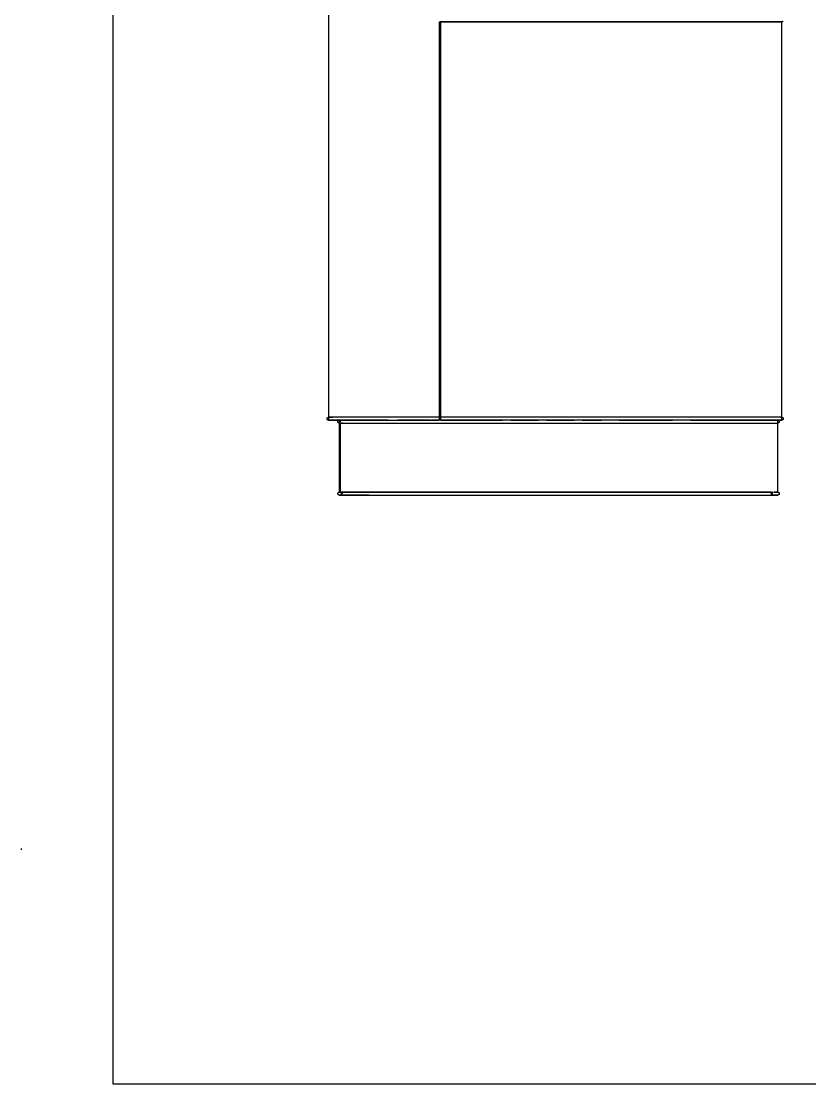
# Model space of a CAD drawing. Header units: metres. Extents: x -658 to -58, y -713 to -118.
# Drawn here: x -92.695 to -90.973, y -144.782 to -142.464 of the extents above; entities that cross this region are included whole.
import ezdxf

# ---------------------------------------------------------------- set-up
doc = ezdxf.new("R2010")
doc.units = ezdxf.units.M
doc.header["$LTSCALE"] = 100
doc.layers.add('plan', color=8, linetype='Continuous')

# ---------------------------------------------------------------- blocks, each defined once
blk = doc.blocks.new('Boxplay_Two_Seat_Settee_Sofa__-_HighTower_13286 - Boxplay_Two_Seat_Settee_Sofa__-_HighTower_13286-V113-الدور الارضي')
for p, q in [((-0.8402, 0.454), (-0.8431, 0.454)), ((-0.8431, 0.4488), (-0.8431, 0.454)), ((-0.8431, 0.454), (-0.8431, 0.454)), ((-0.8431, 0.4468), (-0.8431, 0.454)), ((-0.8431, 0.3237), (-0.8431, 0.4488)), ((0.3431, 0.454), (-0.8399, 0.454)), ((-0.8367, 0.454), (-0.8367, 0.4446)), ((-1.0065, 0.4304), (-1.0065, 0.4304)), ((-1.0033, 0.4227), (-1.0033, 0.4273)), ((-1.0033, 0.4273), (-1.0033, 0.4241)), ((-1.0004, 0.4276), (-0.8488, 0.4276)), ((-0.8466, 0.4305), (-1.0002, 0.4305)), ((-1.0001, 0.4304), (-1.0001, 0.4227)), ((-1.0001, 0.4238), (-1.0001, 0.4284)), ((-1.0001, 0.4229), (-1.0001, -0.5114)), ((-0.8494, 0.4304), (-0.8494, 0.4304)), ((-0.8469, 0.4276), (-0.8453, 0.4276)), ((-0.8431, 0.4305), (-0.8463, 0.4305)), ((-0.8431, 0.4304), (-0.8431, 0.4282)), ((-1.0065, 0.3652), (-1.0065, 0.2479)), ((-0.8431, 0.251), (-0.8431, 0.3028)), ((-0.8431, 0.2446), (-0.8431, 0.251)), ((-0.8431, 0.2312), (-0.8431, 0.2446)), ((-1.0065, 0.2088), (-1.0065, 0.1517)), ((-0.8431, 0.2233), (-0.8431, 0.229)), ((-0.8401, 0.2098), (-0.8431, 0.2098)), ((-0.8431, 0.2087), (-0.8431, 0.0744)), ((0.0263, 0.2127), (-0.8408, 0.2127)), ((0.0263, 0.2098), (-0.8399, 0.2098)), ((-0.8367, 0.2096), (-0.8367, 0.2098)), ((-0.8367, 0.2088), (-0.8367, 0.2096)), ((-0.8367, 0.2088), (-0.8367, 0.2096)), ((-0.8367, 0.2085), (-0.8367, 0.2088)), ((-0.8367, 0.2085), (-0.8367, 0.2088)), ((0.0263, 0.2098), (0.0263, 0.2098)), ((0.0263, 0.2041), (0.0263, 0.2098)), ((0.0263, -0.5224), (0.0263, 0.2041)), ((-1.0065, 0.1338), (-1.0065, 0.0737)), ((-0.8431, 0.0558), (-0.8431, -0.0038)), ((-1.0065, 0.0349), (-1.0065, -0.0637)), ((-0.8431, -0.0222), (-0.8431, -0.0819)), ((-1.0065, -0.1027), (-1.0065, -0.1447)), ((-0.8431, -0.0997), (-0.8431, -0.1416)), ((-1.0065, -0.1632), (-1.0065, -0.2972)), ((-0.8431, -0.1806), (-0.8431, -0.2972)), ((-1.0065, -0.3362), (-1.0065, -0.511)), ((-0.8431, -0.3364), (-0.8431, -0.5128)), ((-1.0033, -0.5157), (-1.0033, -0.5112)), ((-1.0033, -0.5122), (-1.0033, -0.5157)), ((-1.0033, -0.5157), (-1.0033, -0.5157)), ((-1.0001, -0.5189), (-1.0001, -0.5258)), ((-1.0001, -0.5267), (-0.8431, -0.5267)), ((-0.8431, -0.5128), (-0.8431, -0.5188)), ((-0.8431, -0.5188), (-0.8431, -0.5258)), ((-0.8431, -0.5282), (-0.8431, -0.5252)), ((-0.8431, -0.5347), (-0.8431, -0.5282)), ((0.0263, -0.5282), (0.0263, -0.5224)), ((0.0263, -0.5347), (0.0263, -0.5282)), ((-0.8431, -0.5355), (0.0263, -0.5355))]:
    blk.add_line(p, q)
at = {"flags": 128}
for points in [[(-0.8431, 0.454), (-0.8431, 0.4541), (-0.8431, 0.4542), (-0.8431, 0.4544), (-0.843, 0.4545), (-0.843, 0.4546), (-0.843, 0.4547), (-0.8429, 0.4549), (-0.8429, 0.455), (-0.8429, 0.4551), (-0.8428, 0.4552), (-0.8428, 0.4553), (-0.8427, 0.4555), (-0.8427, 0.4556), (-0.8426, 0.4557), (-0.8425, 0.4558), (-0.8424, 0.4559), (-0.8424, 0.456), (-0.8423, 0.4561), (-0.8422, 0.4562), (-0.8421, 0.4563), (-0.842, 0.4564), (-0.8419, 0.4564), (-0.8418, 0.4565), (-0.8417, 0.4566), (-0.8416, 0.4567), (-0.8415, 0.4567), (-0.8414, 0.4568), (-0.8413, 0.4568), (-0.8412, 0.4569), (-0.841, 0.4569), (-0.8409, 0.457), (-0.8408, 0.457), (-0.8407, 0.4571), (-0.8406, 0.4571), (-0.8404, 0.4571), (-0.8403, 0.4571), (-0.8402, 0.4572), (-0.8401, 0.4572), (-0.8399, 0.4572), (-0.8399, 0.4572)], [(-0.8431, 0.454), (-0.8431, 0.454), (-0.8431, 0.454), (-0.8431, 0.4539), (-0.8431, 0.4539), (-0.8431, 0.4539), (-0.8431, 0.4538), (-0.8431, 0.4537), (-0.8431, 0.4537), (-0.8431, 0.4536), (-0.8431, 0.4535), (-0.8431, 0.4534), (-0.8431, 0.4533), (-0.8431, 0.4531), (-0.8431, 0.453), (-0.8431, 0.4529), (-0.8431, 0.4527), (-0.8431, 0.4526), (-0.8431, 0.4524), (-0.8431, 0.4522), (-0.8431, 0.4521), (-0.8431, 0.4519), (-0.8431, 0.4517), (-0.8431, 0.4515), (-0.8431, 0.4513), (-0.8431, 0.4511), (-0.8431, 0.4509), (-0.8431, 0.4506), (-0.8431, 0.4504), (-0.8431, 0.4502), (-0.8431, 0.4499), (-0.8431, 0.4497), (-0.8431, 0.4495), (-0.8431, 0.4492), (-0.8431, 0.449), (-0.8431, 0.4488)], [(-0.8431, 0.4488), (-0.8431, 0.4022), (-0.8431, 0.3552), (-0.8431, 0.308), (-0.8431, 0.2608), (-0.8431, 0.251)], [(-0.8399, 0.4572), (-0.8398, 0.4572), (-0.8396, 0.4572), (-0.8395, 0.4571), (-0.8394, 0.4571), (-0.8393, 0.4571), (-0.8391, 0.4571), (-0.839, 0.457), (-0.8389, 0.457), (-0.8388, 0.457), (-0.8387, 0.4569), (-0.8385, 0.4569), (-0.8384, 0.4568), (-0.8383, 0.4567), (-0.8382, 0.4567), (-0.8381, 0.4566), (-0.838, 0.4565), (-0.8379, 0.4565), (-0.8378, 0.4564), (-0.8377, 0.4563), (-0.8376, 0.4562), (-0.8375, 0.4561), (-0.8375, 0.456), (-0.8374, 0.4559), (-0.8373, 0.4558), (-0.8372, 0.4557), (-0.8372, 0.4556), (-0.8371, 0.4555), (-0.837, 0.4554), (-0.837, 0.4553), (-0.8369, 0.4551), (-0.8369, 0.455), (-0.8369, 0.4549), (-0.8368, 0.4548), (-0.8368, 0.4547), (-0.8368, 0.4545), (-0.8368, 0.4544), (-0.8367, 0.4543), (-0.8367, 0.4542), (-0.8367, 0.454), (-0.8367, 0.454)], [(-0.8367, 0.4488), (-0.8367, 0.4491), (-0.8367, 0.4493), (-0.8367, 0.4496), (-0.8367, 0.4498), (-0.8367, 0.45), (-0.8367, 0.4503), (-0.8367, 0.4505), (-0.8367, 0.4507), (-0.8367, 0.451), (-0.8367, 0.4512), (-0.8367, 0.4514), (-0.8367, 0.4516), (-0.8367, 0.4518), (-0.8367, 0.452), (-0.8367, 0.4521), (-0.8367, 0.4523), (-0.8367, 0.4525), (-0.8367, 0.4526), (-0.8367, 0.4528), (-0.8367, 0.4529), (-0.8367, 0.4531), (-0.8367, 0.4532), (-0.8367, 0.4533), (-0.8367, 0.4534), (-0.8367, 0.4535), (-0.8367, 0.4536), (-0.8367, 0.4537), (-0.8367, 0.4538), (-0.8367, 0.4538), (-0.8367, 0.4539), (-0.8367, 0.4539), (-0.8367, 0.454), (-0.8367, 0.454), (-0.8367, 0.454)], [(-0.8367, 0.454), (-0.8367, 0.454), (-0.8367, 0.454)], [(-0.8367, 0.251), (-0.8367, 0.2983), (-0.8367, 0.3455), (-0.8367, 0.3925), (-0.8367, 0.4392), (-0.8367, 0.4488)], [(-1.0065, 0.4304), (-1.0065, 0.4306), (-1.0065, 0.4307), (-1.0065, 0.4308), (-1.0064, 0.4309), (-1.0064, 0.4311), (-1.0064, 0.4312), (-1.0064, 0.4313), (-1.0063, 0.4314), (-1.0063, 0.4315), (-1.0062, 0.4317), (-1.0062, 0.4318), (-1.0061, 0.4319), (-1.0061, 0.432), (-1.006, 0.4321), (-1.0059, 0.4322), (-1.0058, 0.4323), (-1.0058, 0.4324), (-1.0057, 0.4325), (-1.0056, 0.4326), (-1.0055, 0.4327), (-1.0054, 0.4328), (-1.0053, 0.4329), (-1.0052, 0.433), (-1.0051, 0.433), (-1.005, 0.4331), (-1.0049, 0.4332), (-1.0048, 0.4332), (-1.0047, 0.4333), (-1.0046, 0.4333), (-1.0045, 0.4334), (-1.0043, 0.4334), (-1.0042, 0.4335), (-1.0041, 0.4335), (-1.004, 0.4335), (-1.0038, 0.4336), (-1.0037, 0.4336), (-1.0036, 0.4336), (-1.0035, 0.4336), (-1.0033, 0.4336), (-1.0033, 0.4336)], [(-1.0065, 0.4304), (-1.0065, 0.4304), (-1.0065, 0.4304), (-1.0065, 0.4304), (-1.0065, 0.4303), (-1.0065, 0.4303), (-1.0065, 0.4302), (-1.0065, 0.4301), (-1.0065, 0.43), (-1.0065, 0.4299), (-1.0065, 0.4298), (-1.0065, 0.4297), (-1.0065, 0.4295), (-1.0065, 0.4294), (-1.0065, 0.4292), (-1.0065, 0.429), (-1.0065, 0.4289), (-1.0065, 0.4287), (-1.0065, 0.4285), (-1.0065, 0.4282), (-1.0065, 0.428), (-1.0065, 0.4278), (-1.0065, 0.4276), (-1.0065, 0.4273), (-1.0065, 0.427), (-1.0065, 0.4268), (-1.0065, 0.4265), (-1.0065, 0.4262), (-1.0065, 0.426), (-1.0065, 0.4257), (-1.0065, 0.4254), (-1.0065, 0.4251), (-1.0065, 0.4248), (-1.0065, 0.4245), (-1.0065, 0.4242), (-1.0065, 0.4238), (-1.0065, 0.4235), (-1.0065, 0.4232), (-1.0065, 0.4229)], [(-1.0065, 0.373), (-1.0065, 0.3958), (-1.0065, 0.4131), (-1.0065, 0.4251), (-1.0065, 0.4304)], [(-1.0065, 0.4229), (-1.0065, 0.0708), (-1.0065, -0.2814), (-1.0065, -0.5114)], [(-1.0033, 0.4336), (-1.0032, 0.4336), (-1.003, 0.4336), (-1.0029, 0.4336), (-1.0028, 0.4336), (-1.0027, 0.4335), (-1.0025, 0.4335), (-1.0024, 0.4335), (-1.0023, 0.4334), (-1.0022, 0.4334), (-1.0021, 0.4334), (-1.0019, 0.4333), (-1.0018, 0.4332), (-1.0017, 0.4332), (-1.0016, 0.4331), (-1.0015, 0.4331), (-1.0014, 0.433), (-1.0013, 0.4329), (-1.0012, 0.4328), (-1.0011, 0.4327), (-1.001, 0.4326), (-1.0009, 0.4326), (-1.0009, 0.4325), (-1.0008, 0.4324), (-1.0007, 0.4323), (-1.0006, 0.4321), (-1.0006, 0.432), (-1.0005, 0.4319), (-1.0004, 0.4318), (-1.0004, 0.4317), (-1.0003, 0.4316), (-1.0003, 0.4315), (-1.0003, 0.4313), (-1.0002, 0.4312), (-1.0002, 0.4311), (-1.0002, 0.431), (-1.0002, 0.4308), (-1.0001, 0.4307), (-1.0001, 0.4306), (-1.0001, 0.4305), (-1.0001, 0.4304)], [(-1.0001, -0.5114), (-1.0001, -0.1593), (-1.0001, 0.193), (-1.0001, 0.4229)], [(-0.8494, 0.4304), (-0.8494, 0.4306), (-0.8494, 0.4307), (-0.8494, 0.4308), (-0.8494, 0.4309), (-0.8494, 0.4311), (-0.8493, 0.4312), (-0.8493, 0.4313), (-0.8493, 0.4314), (-0.8492, 0.4315), (-0.8492, 0.4317), (-0.8491, 0.4318), (-0.8491, 0.4319), (-0.849, 0.432), (-0.8489, 0.4321), (-0.8489, 0.4322), (-0.8488, 0.4323), (-0.8487, 0.4324), (-0.8486, 0.4325), (-0.8485, 0.4326), (-0.8485, 0.4327), (-0.8484, 0.4328), (-0.8483, 0.4329), (-0.8482, 0.433), (-0.8481, 0.433), (-0.848, 0.4331), (-0.8479, 0.4332), (-0.8477, 0.4332), (-0.8476, 0.4333), (-0.8475, 0.4333), (-0.8474, 0.4334), (-0.8473, 0.4334), (-0.8472, 0.4335), (-0.847, 0.4335), (-0.8469, 0.4335), (-0.8468, 0.4336), (-0.8467, 0.4336), (-0.8465, 0.4336), (-0.8464, 0.4336), (-0.8463, 0.4336), (-0.8462, 0.4336)], [(-0.8494, 0.4304), (-0.8494, 0.4304), (-0.8494, 0.4304), (-0.8494, 0.4304), (-0.8494, 0.4303), (-0.8494, 0.4303), (-0.8494, 0.4302), (-0.8494, 0.4301), (-0.8494, 0.43), (-0.8494, 0.4299), (-0.8494, 0.4298), (-0.8494, 0.4297), (-0.8494, 0.4295), (-0.8494, 0.4294), (-0.8494, 0.4292), (-0.8494, 0.429), (-0.8494, 0.4289), (-0.8494, 0.4287), (-0.8494, 0.4285), (-0.8494, 0.4282), (-0.8494, 0.428), (-0.8494, 0.4278), (-0.8494, 0.4276), (-0.8494, 0.4273), (-0.8494, 0.427), (-0.8494, 0.4268), (-0.8494, 0.4265), (-0.8494, 0.4262), (-0.8494, 0.426), (-0.8494, 0.4257), (-0.8494, 0.4254), (-0.8494, 0.4251), (-0.8494, 0.4248), (-0.8494, 0.4245), (-0.8494, 0.4242), (-0.8494, 0.4238), (-0.8494, 0.4235), (-0.8494, 0.4232), (-0.8494, 0.4229)], [(-0.8494, 0.4236), (-0.8494, 0.4251), (-0.8494, 0.4304)], [(-0.8494, 0.4229), (-0.8494, 0.0708), (-0.8494, -0.2814), (-0.8494, -0.5114)], [(-0.8462, 0.4336), (-0.8461, 0.4336), (-0.846, 0.4336), (-0.8459, 0.4336), (-0.8457, 0.4336), (-0.8456, 0.4335), (-0.8455, 0.4335), (-0.8454, 0.4335), (-0.8452, 0.4334), (-0.8451, 0.4334), (-0.845, 0.4334), (-0.8449, 0.4333), (-0.8448, 0.4332), (-0.8447, 0.4332), (-0.8446, 0.4331), (-0.8445, 0.4331), (-0.8444, 0.433), (-0.8443, 0.4329), (-0.8442, 0.4328), (-0.8441, 0.4327), (-0.844, 0.4326), (-0.8439, 0.4326), (-0.8438, 0.4325), (-0.8437, 0.4324), (-0.8436, 0.4323), (-0.8436, 0.4321), (-0.8435, 0.432), (-0.8434, 0.4319), (-0.8434, 0.4318), (-0.8433, 0.4317), (-0.8433, 0.4316), (-0.8432, 0.4315), (-0.8432, 0.4313), (-0.8432, 0.4312), (-0.8431, 0.4311), (-0.8431, 0.431), (-0.8431, 0.4308), (-0.8431, 0.4307)], [(-1.0065, 0.3652), (-1.0065, 0.3655), (-1.0065, 0.3658), (-1.0065, 0.3661), (-1.0065, 0.3664), (-1.0065, 0.3667), (-1.0065, 0.3671), (-1.0065, 0.3674), (-1.0065, 0.3677), (-1.0065, 0.368), (-1.0065, 0.3683), (-1.0065, 0.3685), (-1.0065, 0.3688), (-1.0065, 0.3691), (-1.0065, 0.3694), (-1.0065, 0.3696), (-1.0065, 0.3699), (-1.0065, 0.3702), (-1.0065, 0.3704), (-1.0065, 0.3706), (-1.0065, 0.3709), (-1.0065, 0.3711), (-1.0065, 0.3713), (-1.0065, 0.3715), (-1.0065, 0.3717), (-1.0065, 0.3718), (-1.0065, 0.372), (-1.0065, 0.3722), (-1.0065, 0.3723), (-1.0065, 0.3724), (-1.0065, 0.3726), (-1.0065, 0.3727), (-1.0065, 0.3728), (-1.0065, 0.3729), (-1.0065, 0.3729), (-1.0065, 0.373)], [(-0.8431, 0.251), (-0.8431, 0.2507), (-0.8431, 0.2505), (-0.8431, 0.2502), (-0.8431, 0.25), (-0.8431, 0.2497), (-0.8431, 0.2495), (-0.8431, 0.2492), (-0.8431, 0.249), (-0.8431, 0.2487), (-0.8431, 0.2485), (-0.8431, 0.2483), (-0.8431, 0.248), (-0.8431, 0.2478), (-0.8431, 0.2476), (-0.8431, 0.2474), (-0.8431, 0.2472), (-0.8431, 0.247), (-0.8431, 0.2468), (-0.8431, 0.2466), (-0.8431, 0.2464), (-0.8431, 0.2462), (-0.8431, 0.2461), (-0.8431, 0.2459), (-0.8431, 0.2457), (-0.8431, 0.2456), (-0.8431, 0.2455), (-0.8431, 0.2453), (-0.8431, 0.2452), (-0.8431, 0.2451), (-0.8431, 0.245), (-0.8431, 0.2449), (-0.8431, 0.2448), (-0.8431, 0.2447), (-0.8431, 0.2447), (-0.8431, 0.2446), (-0.8431, 0.2446), (-0.8431, 0.2446)], [(-0.8431, 0.2446), (-0.8431, 0.2246), (-0.8431, 0.2131)], [(-0.8367, 0.2446), (-0.8367, 0.2446), (-0.8367, 0.2447), (-0.8367, 0.2447), (-0.8367, 0.2448), (-0.8367, 0.2449), (-0.8367, 0.245), (-0.8367, 0.2451), (-0.8367, 0.2452), (-0.8367, 0.2453), (-0.8367, 0.2454), (-0.8367, 0.2456), (-0.8367, 0.2457), (-0.8367, 0.2459), (-0.8367, 0.246), (-0.8367, 0.2462), (-0.8367, 0.2464), (-0.8367, 0.2465), (-0.8367, 0.2467), (-0.8367, 0.2469), (-0.8367, 0.2471), (-0.8367, 0.2473), (-0.8367, 0.2476), (-0.8367, 0.2478), (-0.8367, 0.248), (-0.8367, 0.2482), (-0.8367, 0.2485), (-0.8367, 0.2487), (-0.8367, 0.2489), (-0.8367, 0.2492), (-0.8367, 0.2494), (-0.8367, 0.2497), (-0.8367, 0.2499), (-0.8367, 0.2502), (-0.8367, 0.2504), (-0.8367, 0.2507), (-0.8367, 0.2509), (-0.8367, 0.251)], [(-0.8367, 0.2096), (-0.8367, 0.2221), (-0.8367, 0.2412), (-0.8367, 0.2446)], [(-0.8431, -0.5114), (-0.8431, -0.1593), (-0.8431, 0.193), (-0.8431, 0.2256)], [(-0.843, 0.2103), (-0.843, 0.2105), (-0.843, 0.2106), (-0.8429, 0.2107)], [(-0.8369, 0.2107), (-0.8368, 0.2106), (-0.8368, 0.2105), (-0.8368, 0.2104), (-0.8368, 0.2102), (-0.8367, 0.2101), (-0.8367, 0.21), (-0.8367, 0.2099), (-0.8367, 0.2098)], [(-0.8368, 0.2132), (-0.8367, 0.213), (-0.8367, 0.2129), (-0.8367, 0.2128)], [(-0.8368, 0.2132), (-0.8367, 0.213), (-0.8367, 0.2129), (-0.8367, 0.2128)], [(-0.8367, 0.2041), (-0.8367, 0.2043), (-0.8367, 0.2046), (-0.8367, 0.2048), (-0.8367, 0.2051), (-0.8367, 0.2053), (-0.8367, 0.2055), (-0.8367, 0.2058), (-0.8367, 0.206), (-0.8367, 0.2063), (-0.8367, 0.2065), (-0.8367, 0.2067), (-0.8367, 0.2069), (-0.8367, 0.2071), (-0.8367, 0.2073), (-0.8367, 0.2075), (-0.8367, 0.2077), (-0.8367, 0.2079), (-0.8367, 0.2081), (-0.8367, 0.2083), (-0.8367, 0.2084), (-0.8367, 0.2086), (-0.8367, 0.2087), (-0.8367, 0.2089), (-0.8367, 0.209), (-0.8367, 0.2091), (-0.8367, 0.2092), (-0.8367, 0.2093), (-0.8367, 0.2094), (-0.8367, 0.2095), (-0.8367, 0.2096), (-0.8367, 0.2096), (-0.8367, 0.2097), (-0.8367, 0.2098), (-0.8367, 0.2098), (-0.8367, 0.2098), (-0.8367, 0.2098), (-0.8367, 0.2098)], [(-0.8367, 0.2098), (-0.8367, 0.2098), (-0.8367, 0.2098)], [(0.0263, 0.2129), (0.0263, 0.213), (0.0263, 0.2131)], [(0.0263, 0.2098), (0.0263, 0.21), (0.0263, 0.2101), (0.0263, 0.2102), (0.0263, 0.2103), (0.0263, 0.2105), (0.0263, 0.2106), (0.0264, 0.2107)], [(0.0263, 0.2098), (0.0263, 0.2098), (0.0263, 0.2098), (0.0263, 0.2098), (0.0263, 0.2098), (0.0263, 0.2097), (0.0263, 0.2096), (0.0263, 0.2096), (0.0263, 0.2095), (0.0263, 0.2094), (0.0263, 0.2093), (0.0263, 0.2092), (0.0263, 0.2091), (0.0263, 0.209), (0.0263, 0.2089), (0.0263, 0.2087), (0.0263, 0.2086), (0.0263, 0.2084), (0.0263, 0.2083), (0.0263, 0.2081), (0.0263, 0.2079), (0.0263, 0.2077), (0.0263, 0.2075), (0.0263, 0.2073), (0.0263, 0.2071), (0.0263, 0.2069), (0.0263, 0.2067), (0.0263, 0.2065), (0.0263, 0.2062), (0.0263, 0.206), (0.0263, 0.2058), (0.0263, 0.2055), (0.0263, 0.2053), (0.0263, 0.2051), (0.0263, 0.2048), (0.0263, 0.2046), (0.0263, 0.2043), (0.0263, 0.2041)], [(-0.8367, -0.5224), (-0.8367, -0.3603), (-0.8367, -0.1978), (-0.8367, -0.0353), (-0.8367, 0.127), (-0.8367, 0.2041)], [(0.0263, 0.2041), (0.0263, 0.042), (0.0263, -0.1205), (0.0263, -0.283), (0.0263, -0.4453), (0.0263, -0.5224)], [(-1.0065, -0.5189), (-1.0065, -0.5189), (-1.0065, -0.5188), (-1.0065, -0.5188), (-1.0065, -0.5187), (-1.0065, -0.5186), (-1.0065, -0.5186), (-1.0065, -0.5185), (-1.0065, -0.5183), (-1.0065, -0.5182), (-1.0065, -0.5181), (-1.0065, -0.5179), (-1.0065, -0.5178), (-1.0065, -0.5176), (-1.0065, -0.5174), (-1.0065, -0.5172), (-1.0065, -0.517), (-1.0065, -0.5168), (-1.0065, -0.5166), (-1.0065, -0.5164), (-1.0065, -0.5162), (-1.0065, -0.5159), (-1.0065, -0.5157), (-1.0065, -0.5154), (-1.0065, -0.5151), (-1.0065, -0.5149), (-1.0065, -0.5146), (-1.0065, -0.5143), (-1.0065, -0.514), (-1.0065, -0.5137), (-1.0065, -0.5134), (-1.0065, -0.5131), (-1.0065, -0.5128), (-1.0065, -0.5125), (-1.0065, -0.5122), (-1.0065, -0.5119), (-1.0065, -0.5115), (-1.0065, -0.5112), (-1.0065, -0.511)], [(-1.0065, -0.5114), (-1.0065, -0.5117), (-1.0065, -0.512), (-1.0065, -0.5123), (-1.0065, -0.5126), (-1.0065, -0.5129), (-1.0065, -0.5132), (-1.0065, -0.5136), (-1.0065, -0.5138), (-1.0065, -0.5141), (-1.0065, -0.5144), (-1.0065, -0.5147), (-1.0065, -0.515), (-1.0065, -0.5153), (-1.0065, -0.5155), (-1.0065, -0.5158), (-1.0065, -0.516), (-1.0065, -0.5163), (-1.0065, -0.5165), (-1.0065, -0.5167), (-1.0065, -0.5169), (-1.0065, -0.5171), (-1.0065, -0.5173), (-1.0065, -0.5175), (-1.0065, -0.5177), (-1.0065, -0.5179), (-1.0065, -0.518), (-1.0065, -0.5181), (-1.0065, -0.5183), (-1.0065, -0.5184), (-1.0065, -0.5185), (-1.0065, -0.5186), (-1.0065, -0.5187), (-1.0065, -0.5187), (-1.0065, -0.5188), (-1.0065, -0.5188), (-1.0065, -0.5189), (-1.0065, -0.5189)], [(-1.0065, -0.5189), (-1.0065, -0.5258), (-1.0065, -0.5267)], [(-1.0065, -0.5267), (-1.0065, -0.5233), (-1.0065, -0.5189)], [(-1.0033, -0.5299), (-1.0034, -0.5299), (-1.0036, -0.5299), (-1.0037, -0.5298), (-1.0038, -0.5298), (-1.0039, -0.5298), (-1.0041, -0.5298), (-1.0042, -0.5297), (-1.0043, -0.5297), (-1.0044, -0.5297), (-1.0045, -0.5296), (-1.0047, -0.5296), (-1.0048, -0.5295), (-1.0049, -0.5294), (-1.005, -0.5294), (-1.0051, -0.5293), (-1.0052, -0.5292), (-1.0053, -0.5292), (-1.0054, -0.5291), (-1.0055, -0.529), (-1.0056, -0.5289), (-1.0057, -0.5288), (-1.0057, -0.5287), (-1.0058, -0.5286), (-1.0059, -0.5285), (-1.006, -0.5284), (-1.006, -0.5283), (-1.0061, -0.5282), (-1.0062, -0.5281), (-1.0062, -0.528), (-1.0063, -0.5278), (-1.0063, -0.5277), (-1.0063, -0.5276), (-1.0064, -0.5275), (-1.0064, -0.5274), (-1.0064, -0.5272), (-1.0064, -0.5271), (-1.0065, -0.527), (-1.0065, -0.5269), (-1.0065, -0.5267), (-1.0065, -0.5267)], [(-1.0001, -0.5267), (-1.0001, -0.5268), (-1.0001, -0.5269), (-1.0001, -0.5271), (-1.0002, -0.5272), (-1.0002, -0.5273), (-1.0002, -0.5274), (-1.0002, -0.5276), (-1.0003, -0.5277), (-1.0003, -0.5278), (-1.0004, -0.5279), (-1.0004, -0.528), (-1.0005, -0.5282), (-1.0005, -0.5283), (-1.0006, -0.5284), (-1.0007, -0.5285), (-1.0008, -0.5286), (-1.0008, -0.5287), (-1.0009, -0.5288), (-1.001, -0.5289), (-1.0011, -0.529), (-1.0012, -0.5291), (-1.0013, -0.5291), (-1.0014, -0.5292), (-1.0015, -0.5293), (-1.0016, -0.5294), (-1.0017, -0.5294), (-1.0018, -0.5295), (-1.0019, -0.5296), (-1.002, -0.5296), (-1.0021, -0.5297), (-1.0023, -0.5297), (-1.0024, -0.5297), (-1.0025, -0.5298), (-1.0026, -0.5298), (-1.0028, -0.5298), (-1.0029, -0.5298), (-1.003, -0.5299), (-1.0031, -0.5299), (-1.0033, -0.5299), (-1.0033, -0.5299)], [(-1.0001, -0.5267), (-1.0001, -0.5233), (-1.0001, -0.5189)], [(-1.0001, -0.5229), (-1.0001, -0.5258), (-1.0001, -0.5267)], [(-0.8494, -0.5114), (-0.8494, -0.5117), (-0.8494, -0.512), (-0.8494, -0.5123), (-0.8494, -0.5126), (-0.8494, -0.5129), (-0.8494, -0.5132), (-0.8494, -0.5136), (-0.8494, -0.5138), (-0.8494, -0.5141), (-0.8494, -0.5144), (-0.8494, -0.5147), (-0.8494, -0.515), (-0.8494, -0.5153), (-0.8494, -0.5155), (-0.8494, -0.5158), (-0.8494, -0.516), (-0.8494, -0.5163), (-0.8494, -0.5165), (-0.8494, -0.5167), (-0.8494, -0.5169), (-0.8494, -0.5171), (-0.8494, -0.5173), (-0.8494, -0.5175), (-0.8494, -0.5177), (-0.8494, -0.5179), (-0.8494, -0.518), (-0.8494, -0.5181), (-0.8494, -0.5183), (-0.8494, -0.5184), (-0.8494, -0.5185), (-0.8494, -0.5186), (-0.8494, -0.5187), (-0.8494, -0.5187), (-0.8494, -0.5188), (-0.8494, -0.5188), (-0.8494, -0.5189), (-0.8494, -0.5189)], [(-0.8494, -0.5189), (-0.8494, -0.5258), (-0.8494, -0.5267)], [(-0.8462, -0.5299), (-0.8464, -0.5299), (-0.8465, -0.5299), (-0.8466, -0.5298), (-0.8468, -0.5298), (-0.8469, -0.5298), (-0.847, -0.5298), (-0.8471, -0.5297), (-0.8472, -0.5297), (-0.8474, -0.5297), (-0.8475, -0.5296), (-0.8476, -0.5296), (-0.8477, -0.5295), (-0.8478, -0.5294), (-0.8479, -0.5294), (-0.848, -0.5293), (-0.8481, -0.5292), (-0.8482, -0.5292), (-0.8483, -0.5291), (-0.8484, -0.529), (-0.8485, -0.5289), (-0.8486, -0.5288), (-0.8487, -0.5287), (-0.8488, -0.5286), (-0.8488, -0.5285), (-0.8489, -0.5284), (-0.849, -0.5283), (-0.849, -0.5282), (-0.8491, -0.5281), (-0.8492, -0.528), (-0.8492, -0.5278), (-0.8493, -0.5277), (-0.8493, -0.5276), (-0.8493, -0.5275), (-0.8494, -0.5274), (-0.8494, -0.5272), (-0.8494, -0.5271), (-0.8494, -0.527), (-0.8494, -0.5269), (-0.8494, -0.5267), (-0.8494, -0.5267)], [(-0.8431, -0.5267), (-0.8431, -0.5268), (-0.8431, -0.5269), (-0.8431, -0.5271), (-0.8431, -0.5272), (-0.8431, -0.5273), (-0.8432, -0.5274), (-0.8432, -0.5276), (-0.8432, -0.5277), (-0.8433, -0.5278), (-0.8433, -0.5279), (-0.8434, -0.528), (-0.8434, -0.5282), (-0.8435, -0.5283), (-0.8436, -0.5284), (-0.8436, -0.5285), (-0.8437, -0.5286), (-0.8438, -0.5287), (-0.8439, -0.5288), (-0.8439, -0.5289), (-0.844, -0.529), (-0.8441, -0.5291), (-0.8442, -0.5291), (-0.8443, -0.5292), (-0.8444, -0.5293), (-0.8445, -0.5294), (-0.8446, -0.5294), (-0.8448, -0.5295), (-0.8449, -0.5296), (-0.845, -0.5296), (-0.8451, -0.5297), (-0.8452, -0.5297), (-0.8453, -0.5297), (-0.8455, -0.5298), (-0.8456, -0.5298), (-0.8457, -0.5298), (-0.8458, -0.5298), (-0.846, -0.5299), (-0.8461, -0.5299), (-0.8462, -0.5299), (-0.8462, -0.5299)], [(-0.8431, -0.5189), (-0.8431, -0.5189), (-0.8431, -0.5188), (-0.8431, -0.5188), (-0.8431, -0.5187), (-0.8431, -0.5186), (-0.8431, -0.5185), (-0.8431, -0.5184), (-0.8431, -0.5183), (-0.8431, -0.5182), (-0.8431, -0.5181), (-0.8431, -0.5179), (-0.8431, -0.5178), (-0.8431, -0.5176), (-0.8431, -0.5174), (-0.8431, -0.5172), (-0.8431, -0.517), (-0.8431, -0.5168), (-0.8431, -0.5166), (-0.8431, -0.5164), (-0.8431, -0.5161), (-0.8431, -0.5159), (-0.8431, -0.5156), (-0.8431, -0.5154), (-0.8431, -0.5151), (-0.8431, -0.5148), (-0.8431, -0.5146), (-0.8431, -0.5143), (-0.8431, -0.514), (-0.8431, -0.5137), (-0.8431, -0.5134), (-0.8431, -0.5131), (-0.8431, -0.5128), (-0.8431, -0.5125), (-0.8431, -0.5121), (-0.8431, -0.5118), (-0.8431, -0.5115), (-0.8431, -0.5114)], [(-0.8431, -0.5267), (-0.8431, -0.5233), (-0.8431, -0.5189)], [(-0.8431, -0.5221), (-0.8431, -0.5258), (-0.8431, -0.5267)], [(-0.8431, -0.525), (-0.8431, -0.5253), (-0.8431, -0.5255), (-0.8431, -0.5257), (-0.8431, -0.5259), (-0.8431, -0.5261), (-0.8431, -0.5262), (-0.8431, -0.5264), (-0.8431, -0.5266), (-0.8431, -0.5268), (-0.8431, -0.5269), (-0.8431, -0.5271), (-0.8431, -0.5272), (-0.8431, -0.5273), (-0.8431, -0.5275), (-0.8431, -0.5276), (-0.8431, -0.5277), (-0.8431, -0.5278), (-0.8431, -0.5279), (-0.8431, -0.5279), (-0.8431, -0.528), (-0.8431, -0.5281), (-0.8431, -0.5281), (-0.8431, -0.5281), (-0.8431, -0.5282)], [(-0.8431, -0.5282), (-0.8431, -0.5335), (-0.8431, -0.5355), (-0.8431, -0.5355)], [(-0.8367, -0.5282), (-0.8367, -0.5281), (-0.8367, -0.5281), (-0.8367, -0.5281), (-0.8367, -0.528), (-0.8367, -0.5279), (-0.8367, -0.5279), (-0.8367, -0.5278), (-0.8367, -0.5277), (-0.8367, -0.5276), (-0.8367, -0.5275), (-0.8367, -0.5273), (-0.8367, -0.5272), (-0.8367, -0.5271), (-0.8367, -0.5269), (-0.8367, -0.5268), (-0.8367, -0.5266), (-0.8367, -0.5264), (-0.8367, -0.5262), (-0.8367, -0.5261), (-0.8367, -0.5259), (-0.8367, -0.5257), (-0.8367, -0.5255), (-0.8367, -0.5252), (-0.8367, -0.525), (-0.8367, -0.5248), (-0.8367, -0.5246), (-0.8367, -0.5244), (-0.8367, -0.5241), (-0.8367, -0.5239), (-0.8367, -0.5236), (-0.8367, -0.5234), (-0.8367, -0.5231), (-0.8367, -0.5229), (-0.8367, -0.5226), (-0.8367, -0.5224)], [(-0.8367, -0.5355), (-0.8367, -0.5339), (-0.8367, -0.5288), (-0.8367, -0.5282)], [(0.0263, -0.5224), (0.0263, -0.5226), (0.0263, -0.5229), (0.0263, -0.5231), (0.0263, -0.5234), (0.0263, -0.5236), (0.0263, -0.5239), (0.0263, -0.5241), (0.0263, -0.5244), (0.0263, -0.5246), (0.0263, -0.5248), (0.0263, -0.525), (0.0263, -0.5253), (0.0263, -0.5255), (0.0263, -0.5257), (0.0263, -0.5259), (0.0263, -0.5261), (0.0263, -0.5262), (0.0263, -0.5264), (0.0263, -0.5266), (0.0263, -0.5268), (0.0263, -0.5269), (0.0263, -0.5271), (0.0263, -0.5272), (0.0263, -0.5273), (0.0263, -0.5275), (0.0263, -0.5276), (0.0263, -0.5277), (0.0263, -0.5278), (0.0263, -0.5279), (0.0263, -0.5279), (0.0263, -0.528), (0.0263, -0.5281), (0.0263, -0.5281), (0.0263, -0.5281), (0.0263, -0.5282)], [(0.0263, -0.5282), (0.0263, -0.5335), (0.0263, -0.5355), (0.0263, -0.5355)], [(-0.8399, -0.5387), (-0.84, -0.5387), (-0.8402, -0.5387), (-0.8403, -0.5387), (-0.8404, -0.5387), (-0.8405, -0.5386), (-0.8407, -0.5386), (-0.8408, -0.5386), (-0.8409, -0.5385), (-0.841, -0.5385), (-0.8411, -0.5385), (-0.8413, -0.5384), (-0.8414, -0.5383), (-0.8415, -0.5383), (-0.8416, -0.5382), (-0.8417, -0.5382), (-0.8418, -0.5381), (-0.8419, -0.538), (-0.842, -0.5379), (-0.8421, -0.5378), (-0.8422, -0.5377), (-0.8423, -0.5377), (-0.8423, -0.5376), (-0.8424, -0.5375), (-0.8425, -0.5374), (-0.8426, -0.5372), (-0.8426, -0.5371), (-0.8427, -0.537), (-0.8428, -0.5369), (-0.8428, -0.5368), (-0.8429, -0.5367), (-0.8429, -0.5366), (-0.8429, -0.5364), (-0.843, -0.5363), (-0.843, -0.5362), (-0.843, -0.5361), (-0.843, -0.5359), (-0.8431, -0.5358), (-0.8431, -0.5357), (-0.8431, -0.5356), (-0.8431, -0.5355)], [(-0.8367, -0.5355), (-0.8367, -0.5357), (-0.8367, -0.5358), (-0.8367, -0.5359), (-0.8368, -0.536), (-0.8368, -0.5362), (-0.8368, -0.5363), (-0.8368, -0.5364), (-0.8369, -0.5365), (-0.8369, -0.5366), (-0.837, -0.5368), (-0.837, -0.5369), (-0.8371, -0.537), (-0.8371, -0.5371), (-0.8372, -0.5372), (-0.8373, -0.5373), (-0.8374, -0.5374), (-0.8374, -0.5375), (-0.8375, -0.5376), (-0.8376, -0.5377), (-0.8377, -0.5378), (-0.8378, -0.5379), (-0.8379, -0.538), (-0.838, -0.5381), (-0.8381, -0.5381), (-0.8382, -0.5382), (-0.8383, -0.5383), (-0.8384, -0.5383), (-0.8385, -0.5384), (-0.8386, -0.5384), (-0.8387, -0.5385), (-0.8389, -0.5385), (-0.839, -0.5386), (-0.8391, -0.5386), (-0.8392, -0.5386), (-0.8394, -0.5387), (-0.8395, -0.5387), (-0.8396, -0.5387), (-0.8397, -0.5387), (-0.8399, -0.5387), (-0.8399, -0.5387)], [(-0.8367, -0.5335), (-0.8367, -0.5355), (-0.8367, -0.5355)], [(0.0275, -0.5381), (0.0274, -0.538), (0.0273, -0.5379), (0.0272, -0.5378), (0.0272, -0.5377), (0.0271, -0.5377), (0.027, -0.5376), (0.0269, -0.5375), (0.0268, -0.5374), (0.0268, -0.5372), (0.0267, -0.5371), (0.0266, -0.537), (0.0266, -0.5369), (0.0265, -0.5368), (0.0265, -0.5367), (0.0264, -0.5366), (0.0264, -0.5364), (0.0264, -0.5363), (0.0263, -0.5362), (0.0263, -0.5361), (0.0263, -0.5359), (0.0263, -0.5358), (0.0263, -0.5357), (0.0263, -0.5356), (0.0263, -0.5355)]]:
    blk.add_lwpolyline(points, dxfattribs=at)
blk.add_ellipse((-1.2319, -0.5114), major_axis=(-0.2076, 0.1034), ratio=0.998255, start_param=3.598232, end_param=3.604344)
for points in [[(-1.0001, 0.4305), (-1.0002, 0.4305), (-1.0002, 0.4305), (-1.0003, 0.4301), (-1.0003, 0.4295), (-1.0004, 0.4289), (-1.0004, 0.4286)], [(-1.0004, 0.4276), (-1.0003, 0.4268), (-1.0001, 0.4253), (-1.0001, 0.4237), (-1.0001, 0.4229)], [(-1.0001, -0.5128), (-1.0001, -0.5133), (-1.0001, -0.5143), (-1.0002, -0.5157), (-1.0002, -0.5166), (-1.0002, -0.5169)], [(-1.0002, -0.5179), (-1.0002, -0.5181), (-1.0002, -0.5184), (-1.0001, -0.5185)]]:
    blk.add_open_spline(points, degree=3)
blk = doc.blocks.new('A$Cc2be8e3e')
at = {"layer": 'plan'}
for p, q in [((-23.0469, 8.1785), (-23.0469, 3.6785)), ((-23.2469, 4.1921), (-23.2469, 4.1889)), ((-23.0469, 3.6785), (-17.4469, 3.6785))]:
    blk.add_line(p, q, dxfattribs=at)
at = {"layer": 'plan', "rotation": 90}
blk.add_blockref('Boxplay_Two_Seat_Settee_Sofa__-_HighTower_13286 - Boxplay_Two_Seat_Settee_Sofa__-_HighTower_13286-V113-الدور الارضي', (-22.1222, 5.9695), dxfattribs=at)

msp = doc.modelspace()

# ---------------------------------------------------------------- block references
at = {"layer": 'plan'}
msp.add_blockref('A$Cc2be8e3e', (-69.4477, -148.4607), dxfattribs=at)

doc.saveas('drawing.dxf')
